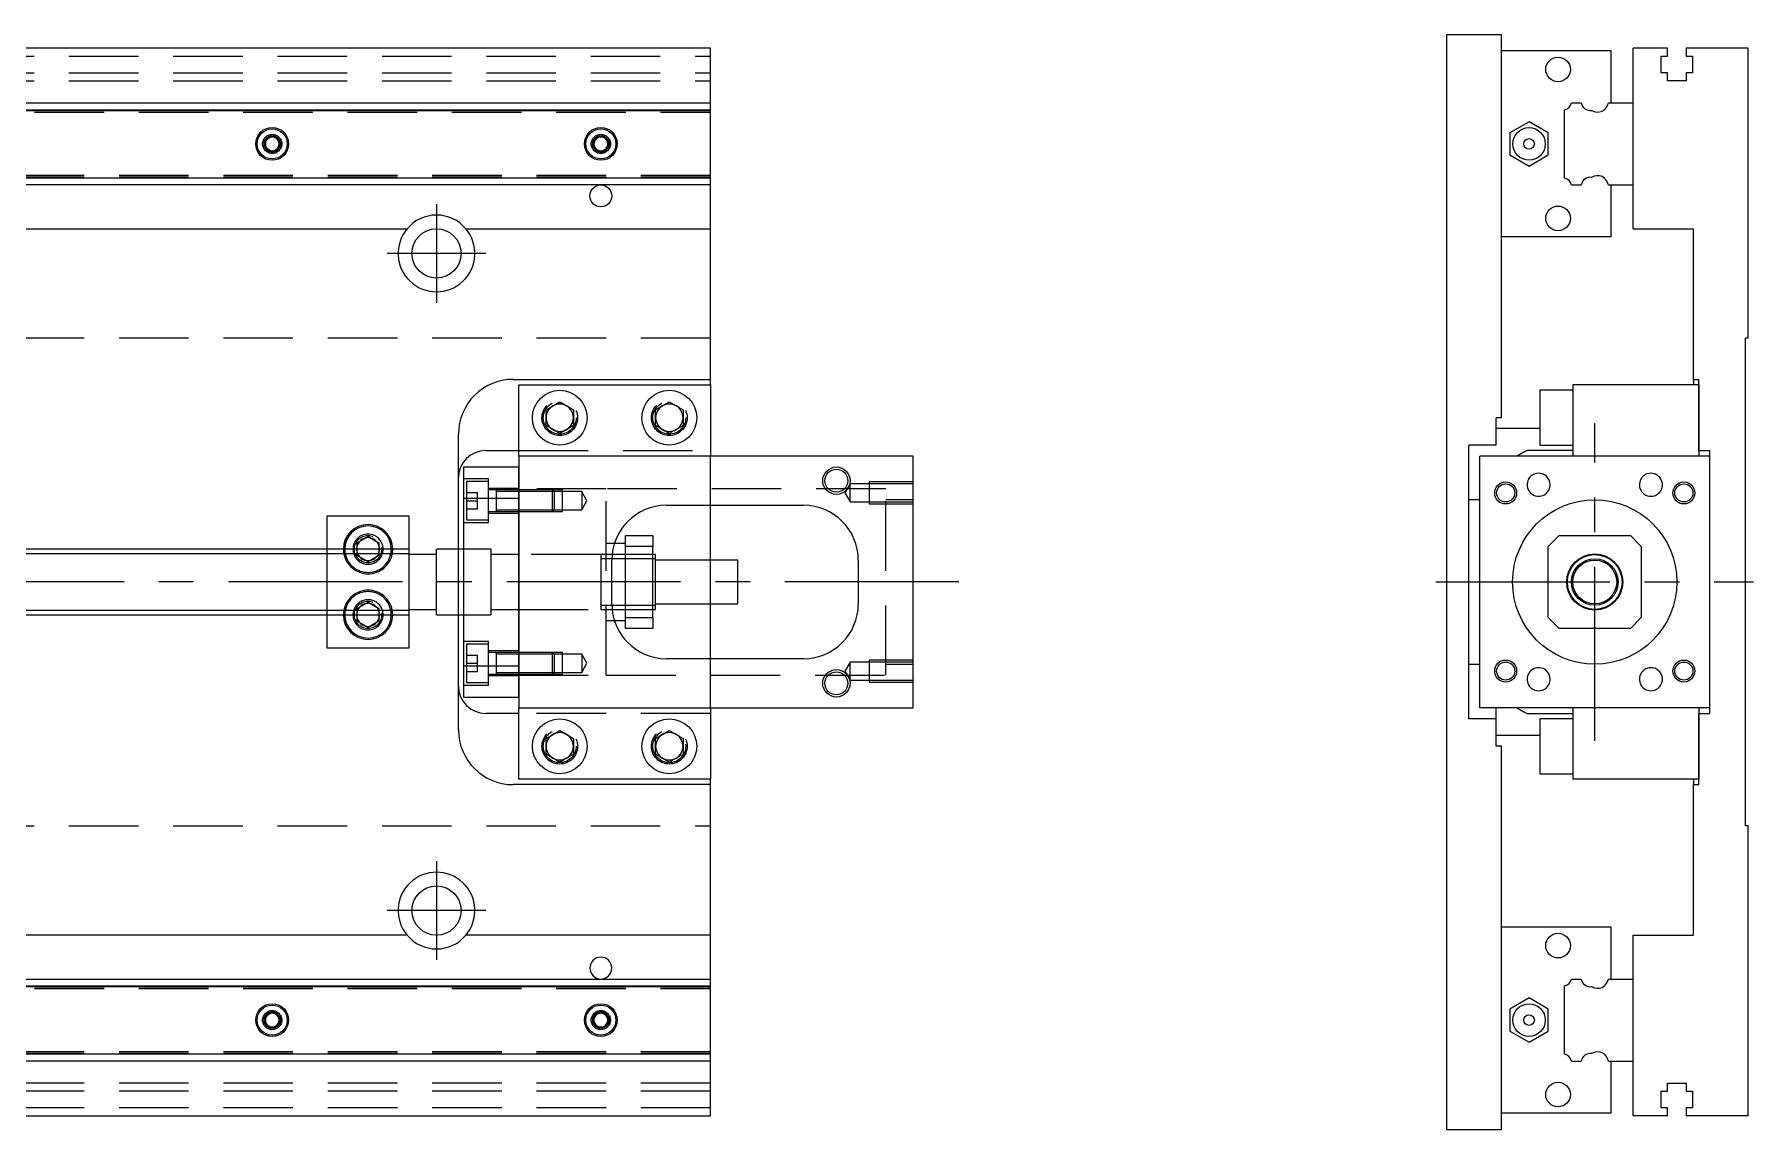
# Model space of a CAD drawing. Extents: x -8 to 650, y -296 to 102.
# Drawn here: x 336.6 to 650.4, y -100 to 100 of the extents above; entities that cross this region are included whole.
import ezdxf

# ---------------------------------------------------------------- set-up
doc = ezdxf.new("R2010")
doc.units = 0
doc.linetypes.add('CENTER', pattern=[50.8, 31.75, -6.35, 6.35, -6.35])
doc.linetypes.add('DASHED', pattern=[19.05, 12.7, -6.35])
doc.layers.get('0').update_dxf_attribs({"linetype": 'CONTINUOUS'})
doc.layers.add('CENTER', color=1, linetype='CENTER')

msp = doc.modelspace()

# ---------------------------------------------------------------- linework, layer by layer
at = {"color": 7, "linetype": 'CONTINUOUS'}
for p, q in [((460, 97.5), (330, 97.5)), ((460, 87.5), (460, 97.5)), ((594.45, -100), (594.45, 100)), ((594.45, 100), (604.45, 100)), ((604.45, 30), (604.45, 100)), ((628.45, 87.5), (628.45, 97.5)), ((634.75, 97.5), (628.45, 97.5)), ((634.75, 96), (634.75, 97.5)), ((638.15, 97.5), (638.15, 96)), ((649.45, 97.5), (638.15, 97.5)), ((649.45, 44.5), (649.45, 97.5)), ((624.45, 97), (604.45, 97)), ((624.45, 87.5), (624.45, 97)), ((633.6, 96), (634.75, 96)), ((633.6, 93), (633.6, 96)), ((638.15, 96), (639.3, 96)), ((639.3, 96), (639.3, 93)), ((634.75, 93), (633.6, 93)), ((634.75, 91.5), (634.75, 93)), ((638.15, 91.5), (634.75, 91.5)), ((638.15, 93), (638.15, 91.5)), ((639.3, 93), (638.15, 93)), ((330, 87.5), (460, 87.5)), ((330, 86.247728), (460, 86.247728)), ((460, 86.247728), (460, 87.5)), ((460, 73.752272), (460, 86.247728)), ((615.95, 73.752272), (615.95, 86.247728)), ((617.202272, 87.5), (618.97668, 87.5)), ((623.927372, 87.5), (628.45, 87.5)), ((628.45, 72.5), (628.45, 87.5)), ((628.45, 72.5), (628.45, 87.5)), ((605.94996, 82.020726), (605.949959, 77.979274)), ((609.44996, 84.041452), (605.94996, 82.020726)), ((612.949959, 82.020726), (609.44996, 84.041452)), ((612.949959, 77.979274), (612.949959, 82.020726)), ((378.75, 80.721688), (380, 81.443376)), ((378.75, 79.278312), (378.75, 80.721688)), ((380, 78.556624), (378.75, 79.278312)), ((380, 81.443376), (381.25, 80.721688)), ((381.25, 79.278312), (380, 78.556624)), ((381.25, 80.721688), (381.25, 79.278312)), ((438.75, 80.721688), (440, 81.443376)), ((438.75, 79.278312), (438.75, 80.721688)), ((440, 78.556624), (438.75, 79.278312)), ((440, 81.443376), (441.25, 80.721688)), ((441.25, 79.278312), (440, 78.556624)), ((441.25, 80.721688), (441.25, 79.278312)), ((605.949959, 77.979274), (609.44996, 75.958548)), ((609.44996, 75.958548), (612.949959, 77.979274)), ((460, 73.752272), (330, 73.752272)), ((460, 72.5), (330, 72.5)), ((460, 72.5), (460, 73.752272)), ((460, 64.5), (460, 72.5)), ((617.202272, 72.5), (618.97668, 72.5)), ((623.927372, 72.5), (628.45, 72.5)), ((624.45, 63), (624.45, 72.5)), ((628.45, 64.5), (628.45, 72.5)), ((330, 64.5), (404.638098, 64.5)), ((415.361902, 64.5), (460, 64.5)), ((460, 37), (460, 64.5)), ((624.45, 63), (604.45, 63)), ((628.45, 64.5), (639.45, 64.5)), ((639.45, 37), (639.45, 64.5)), ((649.45, 44.5), (648.95, 44.5)), ((648.95, -44.5), (648.95, 44.5)), ((424, 37), (460, 37)), ((425, 36), (460, 36)), ((425, 23), (425, 36)), ((460, 36), (460, 37)), ((460, 36), (460, 23)), ((611.45, 35), (611.45, 30)), ((617.45, 35), (611.45, 35)), ((640.45, 36), (617.45, 36)), ((617.45, 36), (617.45, 23)), ((639.45, 37), (640.45, 37)), ((639.45, 37), (639.45, 36)), ((640.45, 36), (640.45, 37)), ((640.45, 36), (640.45, 24)), ((640.45, 24), (640.45, 36)), ((430, 31.443376), (432.5, 32.886752)), ((430, 28.556624), (430, 31.443376)), ((432.5, 32.886752), (435, 31.443376)), ((435, 31.443376), (435, 28.556624)), ((450, 31.443376), (452.5, 32.886752)), ((450, 28.556624), (450, 31.443376)), ((452.5, 32.886752), (455, 31.443376)), ((455, 31.443376), (455, 28.556624)), ((432.5, 27.113248), (430, 28.556624)), ((435, 28.556624), (432.5, 27.113248)), ((452.5, 27.113248), (450, 28.556624)), ((455, 28.556624), (452.5, 27.113248)), ((604.45, 30), (603.45, 30)), ((603.45, 25), (603.45, 30)), ((611.45, 30), (611.45, 25)), ((414, 6), (414, 27)), ((611.45, 28), (603.45, 28)), ((419, 24), (425, 24)), ((425, 23), (425, 15.32971)), ((497, 23), (425, 23)), ((497, -23), (497, 23)), ((603.45, 25), (598.45, 25)), ((598.45, -25), (598.45, 25)), ((600.45, -23), (600.45, 23)), ((642.45, 23), (600.45, 23)), ((617.45, 24), (609.080684, 24)), ((611.45, 25), (617.45, 25)), ((640.45, 24), (640.45, 23)), ((640.45, 24), (642.45, 24)), ((642.45, 23), (642.45, 24)), ((642.45, -23), (642.45, 23)), ((415, 21), (425, 21)), ((415, 15.32971), (415, 21)), ((415, -15.32971), (415, 15.32971)), ((415, 15.32971), (425, 15.32971)), ((425, 15.32971), (425, -15.32971)), ((425, -15.32971), (425, 15.32971)), ((452, 14), (477, 14)), ((460, 4), (460, 14)), ((600.45, 15), (598.45, 15)), ((405, 12), (390, 12)), ((390, 12), (390, 6)), ((405, 6), (405, 12)), ((395.5, 7.1547), (397.5, 8.309402)), ((395.5, 6), (395.5, 7.1547)), ((397.5, 8.309402), (399.5, 7.1547)), ((399.5, 7.1547), (399.5, 6)), ((444.5, 7), (442.460608, 7)), ((444.5, 8.5), (449.5, 8.5)), ((444.5, 6.5), (444.5, 8.5)), ((444.5, -6.5), (444.5, 6.5)), ((449.5, 6.5), (444.5, 6.5)), ((449.5, 8.5), (449.5, 6.5)), ((449.5, -6.5), (449.5, 6.5)), ((614.95, 8.5), (612.95, 6.5)), ((612.95, -6.5), (612.95, 6.5)), ((614.95, 8.5), (627.95, 8.5)), ((629.95, 6.5), (627.95, 8.5)), ((629.95, 6.5), (629.95, -6.5)), ((405, 6), (330, 6)), ((405, -6), (405, 6)), ((410, 5), (405, 5)), ((410, -6), (410, 6)), ((415, 6), (410, 6)), ((442, -4), (442, 4)), ((444.5, 4.25), (442.003126, 4.25)), ((449.5, 4.25), (444.5, 4.25)), ((450, 5), (449.5, 5)), ((450, 4.25), (449.5, 4.25)), ((450, -5), (450, 5)), ((465, 4), (450, 4)), ((465, -4), (465, 4)), ((487, 4), (487, -4)), ((330, -6), (405, -6)), ((390, -6), (390, -12)), ((395.5, -7.1547), (395.5, -6)), ((399.5, -6), (399.5, -7.1547)), ((405, -5), (410, -5)), ((405, -12), (405, -6)), ((410, -6), (415, -6)), ((414, -27), (414, -6)), ((442.003126, -4.25), (444.5, -4.25)), ((444.5, -4.25), (449.5, -4.25)), ((449.5, -4.25), (450, -4.25)), ((449.5, -5), (450, -5)), ((450, -4), (465, -4)), ((460, -14), (460, -4)), ((397.5, -8.309402), (395.5, -7.1547)), ((399.5, -7.1547), (397.5, -8.309402)), ((442.460608, -7), (444.5, -7)), ((444.5, -6.5), (449.5, -6.5)), ((444.5, -8.5), (444.5, -6.5)), ((449.5, -8.5), (444.5, -8.5)), ((449.5, -6.5), (449.5, -8.5)), ((612.95, -6.5), (614.95, -8.5)), ((627.95, -8.5), (614.95, -8.5)), ((627.95, -8.5), (629.95, -6.5)), ((390, -12), (405, -12)), ((415, -15.32971), (425, -15.32971)), ((415, -21), (415, -15.32971)), ((425, -15.32971), (425, -23)), ((477, -14), (452, -14)), ((598.45, -15), (600.45, -15)), ((415, -21), (425, -21)), ((425, -24), (419, -24)), ((425, -23), (497, -23)), ((425, -36), (425, -23)), ((460, -23), (460, -36)), ((603.45, -25), (598.45, -25)), ((642.45, -23), (600.45, -23)), ((603.45, -25), (603.45, -23)), ((603.45, -30), (603.45, -25)), ((609.080684, -24), (617.45, -24)), ((611.45, -25), (611.45, -30)), ((617.45, -25), (611.45, -25)), ((617.45, -23), (617.45, -36)), ((640.45, -23), (640.45, -24)), ((640.45, -24), (640.45, -36)), ((640.45, -36), (640.45, -24)), ((640.45, -24), (642.45, -24)), ((642.45, -24), (642.45, -23)), ((430, -28.556624), (432.5, -27.113248)), ((432.5, -27.113248), (435, -28.556624)), ((450, -28.556624), (452.5, -27.113248)), ((452.5, -27.113248), (455, -28.556624)), ((611.45, -28), (603.45, -28)), ((430, -31.443376), (430, -28.556624)), ((435, -28.556624), (435, -31.443376)), ((450, -31.443376), (450, -28.556624)), ((455, -28.556624), (455, -31.443376)), ((604.45, -30), (603.45, -30)), ((604.45, -100), (604.45, -30)), ((611.45, -30), (611.45, -35)), ((432.5, -32.886752), (430, -31.443376)), ((435, -31.443376), (432.5, -32.886752)), ((452.5, -32.886752), (450, -31.443376)), ((455, -31.443376), (452.5, -32.886752)), ((460, -37), (424, -37)), ((460, -36), (425, -36)), ((460, -37), (460, -36)), ((460, -64.5), (460, -37)), ((611.45, -35), (617.45, -35)), ((640.45, -36), (617.45, -36)), ((639.45, -36), (639.45, -37)), ((639.45, -64.5), (639.45, -37)), ((639.45, -37), (640.45, -37)), ((640.45, -37), (640.45, -36)), ((649.45, -44.5), (648.95, -44.5)), ((649.45, -97.5), (649.45, -44.5)), ((404.638098, -64.5), (330, -64.5)), ((460, -64.5), (415.361902, -64.5)), ((460, -72.5), (460, -64.5)), ((624.45, -63), (604.45, -63)), ((624.45, -72.5), (624.45, -63)), ((628.45, -72.5), (628.45, -64.5)), ((628.45, -64.5), (639.45, -64.5)), ((330, -72.5), (460, -72.5)), ((330, -73.752272), (460, -73.752272)), ((460, -73.752272), (460, -72.5)), ((460, -86.247728), (460, -73.752272)), ((615.95, -86.247728), (615.95, -73.752272)), ((617.202272, -72.5), (618.97668, -72.5)), ((623.927372, -72.5), (628.45, -72.5)), ((628.45, -87.5), (628.45, -72.5)), ((628.45, -87.5), (628.45, -72.5)), ((605.94996, -77.979274), (605.949959, -82.020726)), ((609.44996, -75.958548), (605.94996, -77.979274)), ((612.949959, -77.979274), (609.44996, -75.958548)), ((612.949959, -82.020726), (612.949959, -77.979274)), ((378.75, -79.278312), (380, -78.556624)), ((378.75, -80.721688), (378.75, -79.278312)), ((380, -81.443376), (378.75, -80.721688)), ((380, -78.556624), (381.25, -79.278312)), ((381.25, -80.721688), (380, -81.443376)), ((381.25, -79.278312), (381.25, -80.721688)), ((438.75, -79.278312), (440, -78.556624)), ((438.75, -80.721688), (438.75, -79.278312)), ((440, -81.443376), (438.75, -80.721688)), ((440, -78.556624), (441.25, -79.278312)), ((441.25, -80.721688), (440, -81.443376)), ((441.25, -79.278312), (441.25, -80.721688)), ((605.949959, -82.020726), (609.44996, -84.041452)), ((609.44996, -84.041452), (612.949959, -82.020726)), ((460, -86.247728), (330, -86.247728)), ((460, -87.5), (330, -87.5)), ((460, -87.5), (460, -86.247728)), ((460, -97.5), (460, -87.5)), ((617.202272, -87.5), (618.97668, -87.5)), ((623.927372, -87.5), (628.45, -87.5)), ((624.45, -97), (624.45, -87.5)), ((628.45, -97.5), (628.45, -87.5)), ((633.6, -93), (634.75, -93)), ((633.6, -96), (633.6, -93)), ((634.75, -91.5), (638.15, -91.5)), ((634.75, -93), (634.75, -91.5)), ((638.15, -91.5), (638.15, -93)), ((638.15, -93), (639.3, -93)), ((639.3, -93), (639.3, -96)), ((624.45, -97), (604.45, -97)), ((634.75, -96), (633.6, -96)), ((634.75, -97.5), (634.75, -96)), ((638.15, -96), (638.15, -97.5)), ((639.3, -96), (638.15, -96)), ((330, -97.5), (460, -97.5)), ((594.45, -100), (604.45, -100)), ((634.75, -97.5), (628.45, -97.5)), ((649.45, -97.5), (638.15, -97.5))]:
    msp.add_line(p, q, dxfattribs=at)
at = {"color": 3, "linetype": 'DASHED'}
for p, q in [((0, 96), (460, 96)), ((0, 93), (460, 93)), ((0, 91.5), (460, 91.5)), ((298.5, 86.1), (460, 86.1)), ((298.5, 85.8), (460, 85.8)), ((330, 86.1147), (460, 86.1147)), ((381.477374, 80.25955), (381.5, 80)), ((441.477374, 80.25955), (441.5, 80)), ((460, 74.2), (298.5, 74.2)), ((460, 73.9), (298.5, 73.9)), ((460, 73.8853), (330, 73.8853)), ((460, 44.5), (0, 44.5)), ((429.5, 30), (429.520026, 30.346056)), ((449.5, 30), (449.520026, 30.346056)), ((425, 24), (460, 24)), ((460, 14), (460, 23)), ((419.5, 18.849242), (415, 18.849242)), ((419.5, 10.849242), (419.5, 18.849242)), ((425, 15.32971), (425, 21)), ((415.5, 18.349242), (415.5, 11.349242)), ((419.5, 18.349242), (415.5, 18.349242)), ((415.5, 16.349242), (417.5, 16.349242)), ((417.5, 14.849242), (417.5, 16.349242)), ((425, 17.099242), (419.5, 17.099242)), ((420.9, 16.849242), (419.5, 16.849242)), ((420.9, 16.849242), (420.895, 16.849242)), ((420.9, 16.849248), (420.9, 12.849238)), ((420.9, 16.849248), (420.9, 12.849238)), ((420.9, 16.849242), (420.9, 16.63278)), ((425, 16.849242), (420.9, 16.849242)), ((420.905, 16.849242), (420.9, 16.849242)), ((420.9, 16.63278), (420.9, 13.065704)), ((425, 16.499242), (420.9, 16.499242)), ((441, 17), (425, 17)), ((431.15, 16.849242), (425, 16.849242)), ((431.150006, 16.849238), (425, 16.849238)), ((431.5, 16.499242), (425, 16.499242)), ((431.15, 12.849242), (431.15, 16.849242)), ((431.5, 16.499242), (431.15, 16.849242)), ((433, 16.849238), (431.150006, 16.849238)), ((431.5, 16.499242), (431.5, 13.199242)), ((433, 16.499242), (431.5, 16.499242)), ((433, 12.849248), (433, 16.849238)), ((436.5, 16.499242), (433, 16.499242)), ((436.5, 16.499242), (436.5, 13.199242)), ((437.452628, 14.849242), (436.5, 16.499242)), ((441, -17), (441, 17)), ((492, 17), (441, 17)), ((485.5, 17.913456), (484.547372, 16.263456)), ((484.547372, 16.263456), (485.5, 14.613456)), ((485.5, 14.613456), (485.5, 17.913456)), ((489, 17.913456), (485.5, 17.913456)), ((489, 18.26345), (489, 14.26346)), ((497, 18.26345), (489, 18.26345)), ((497, 17.913456), (489, 17.913456)), ((492, -17), (492, 17)), ((415.5, 14.849242), (417.5, 14.849242)), ((415.5, 13.349242), (417.5, 13.349242)), ((417.5, 13.349242), (417.5, 14.849242)), ((419.5, 12.849242), (420.9, 12.849242)), ((419.5, 12.599242), (425, 12.599242)), ((420.895, 12.849242), (420.9, 12.849242)), ((420.9, 13.199242), (425, 13.199242)), ((420.9, 13.065704), (420.9, 12.849242)), ((420.9, 12.849242), (425, 12.849242)), ((420.9, 12.849242), (420.905, 12.849242)), ((425, 13.199242), (431.5, 13.199242)), ((425, 12.849248), (431.150006, 12.849248)), ((425, 12.849242), (431.15, 12.849242)), ((431.15, 12.849242), (431.5, 13.199242)), ((431.150006, 12.849248), (433, 12.849248)), ((431.5, 13.199242), (433, 13.199242)), ((433, 13.199242), (436.5, 13.199242)), ((436.5, 13.199242), (437.452628, 14.849242)), ((485.5, 14.613456), (489, 14.613456)), ((489, 14.613456), (497, 14.613456)), ((489, 14.26346), (497, 14.26346)), ((497, 15), (492, 15)), ((415, 10.849242), (419.5, 10.849242)), ((415.5, 11.349242), (419.5, 11.349242)), ((399.983582, 6.286038), (400, 6)), ((442.460608, 7), (441, 7)), ((390, 6), (390, -6)), ((395.5, 4.8453), (395.5, 6)), ((397.5, 3.690598), (395.5, 4.8453)), ((399.5, 4.8453), (397.5, 3.690598)), ((399.5, 6), (399.5, 4.8453)), ((414, -6), (414, 6)), ((420, 6), (415, 6)), ((420, -6), (420, 6)), ((425, 5), (420, 5)), ((440, 5), (425, 5)), ((440, 5), (439.995, 5)), ((440, 5.000006), (440, -5.000006)), ((440, 5), (440, 4.435078)), ((441, 5), (440, 5)), ((440.005, 5), (440, 5)), ((440, 4.435078), (440, -4.43509)), ((441, 4.25), (440, 4.25)), ((442.050126, 5), (441, 5)), ((442.003126, 4.25), (441, 4.25)), ((444.5, 5), (442.050126, 5)), ((449.5, 5), (444.5, 5)), ((460, -4), (460, 4)), ((395.5, -4.8453), (397.5, -3.690598)), ((395.5, -6), (395.5, -4.8453)), ((397.5, -3.690598), (399.5, -4.8453)), ((399.5, -4.8453), (399.5, -6)), ((399.983582, -5.713962), (400, -6)), ((415, -6), (420, -6)), ((420, -5), (425, -5)), ((425, -5), (440, -5)), ((439.995, -5), (440, -5)), ((440, -4.25), (441, -4.25)), ((440, -4.43509), (440, -4.998998)), ((440, -4.998998), (440, -5)), ((440, -5), (441, -5)), ((440, -5), (440.005, -5)), ((441, -4.25), (442.003126, -4.25)), ((441, -5), (442.050126, -5)), ((442.050126, -5), (444.5, -5)), ((444.5, -5), (449.5, -5)), ((441, -7), (442.460608, -7)), ((419.5, -10.849242), (415, -10.849242)), ((415.5, -11.349242), (415.5, -18.349242)), ((419.5, -11.349242), (415.5, -11.349242)), ((419.5, -18.849242), (419.5, -10.849242)), ((415.5, -13.349242), (417.5, -13.349242)), ((415.5, -14.849242), (417.5, -14.849242)), ((417.5, -14.849242), (417.5, -13.349242)), ((417.5, -16.349242), (417.5, -14.849242)), ((425, -12.599242), (419.5, -12.599242)), ((420.9, -12.849242), (419.5, -12.849242)), ((420.9, -12.849242), (420.895, -12.849242)), ((420.9, -12.849238), (420.9, -16.849248)), ((420.9, -12.849242), (420.9, -13.065704)), ((425, -12.849242), (420.9, -12.849242)), ((420.905, -12.849242), (420.9, -12.849242)), ((420.9, -13.065704), (420.9, -16.63278)), ((425, -13.199242), (420.9, -13.199242)), ((431.15, -12.849242), (425, -12.849242)), ((431.150006, -12.849248), (425, -12.849248)), ((431.5, -13.199242), (425, -13.199242)), ((425, -21), (425, -15.32971)), ((431.15, -16.849242), (431.15, -12.849242)), ((431.5, -13.199242), (431.15, -12.849242)), ((433, -12.849248), (431.150006, -12.849248)), ((431.5, -13.199242), (431.5, -16.499242)), ((433, -13.199242), (431.5, -13.199242)), ((433, -16.849238), (433, -12.849248)), ((436.5, -13.199242), (433, -13.199242)), ((436.5, -13.199242), (436.5, -16.499242)), ((437.452628, -14.849242), (436.5, -13.199242)), ((436.5, -16.499242), (437.452628, -14.849242)), ((460, -23), (460, -14)), ((485.5, -14.613456), (484.547372, -16.263456)), ((485.5, -17.913456), (485.5, -14.613456)), ((489, -14.613456), (485.5, -14.613456)), ((489, -14.26346), (489, -18.26345)), ((497, -14.26346), (489, -14.26346)), ((497, -14.613456), (489, -14.613456)), ((492, -15), (497, -15)), ((415.5, -16.349242), (417.5, -16.349242)), ((415.5, -18.349242), (419.5, -18.349242)), ((419.5, -16.849242), (420.9, -16.849242)), ((419.5, -17.099242), (425, -17.099242)), ((420.895, -16.849242), (420.9, -16.849242)), ((420.9, -16.499242), (425, -16.499242)), ((420.9, -16.63278), (420.9, -16.849242)), ((420.9, -16.849242), (425, -16.849242)), ((420.9, -16.849242), (420.905, -16.849242)), ((425, -16.499242), (431.5, -16.499242)), ((425, -16.849238), (431.150006, -16.849238)), ((425, -16.849242), (431.15, -16.849242)), ((425, -17), (441, -17)), ((431.15, -16.849242), (431.5, -16.499242)), ((431.150006, -16.849238), (433, -16.849238)), ((431.5, -16.499242), (433, -16.499242)), ((433, -16.499242), (436.5, -16.499242)), ((441, -17), (492, -17)), ((484.547372, -16.263456), (485.5, -17.913456)), ((485.5, -17.913456), (489, -17.913456)), ((489, -17.913456), (497, -17.913456)), ((489, -18.26345), (497, -18.26345)), ((415, -18.849242), (419.5, -18.849242)), ((460, -24), (425, -24)), ((429.5, -30), (429.520026, -29.653944)), ((455.477798, -29.635694), (455.5, -30)), ((0, -44.5), (460, -44.5)), ((298.5, -73.9), (460, -73.9)), ((298.5, -74.2), (460, -74.2)), ((330, -73.8853), (460, -73.8853)), ((381.477374, -79.74045), (381.5, -80)), ((441.477374, -79.74045), (441.5, -80)), ((460, -85.8), (298.5, -85.8)), ((460, -86.1), (298.5, -86.1)), ((460, -86.1147), (330, -86.1147)), ((460, -91.5), (0, -91.5)), ((460, -93), (0, -93)), ((460, -96), (0, -96))]:
    msp.add_line(p, q, dxfattribs=at)
at = {"color": 3, "linetype": 'CONTINUOUS'}
for p, q in [((405, 5.125), (330, 5.125)), ((330, -5.125), (405, -5.125))]:
    msp.add_line(p, q, dxfattribs=at)
at = {"color": 7, "linetype": 'CONTINUOUS'}
for centre, radius in [((614.749959, 93.6), 2.25), ((380, 80), 3), ((380, 80), 2.75), ((440, 80), 3), ((440, 80), 2.75), ((609.44996, 80), 2.97), ((609.44996, 80), 0.97), ((440, 70.5), 2), ((614.749959, 66.4), 2.25), ((410, 60), 4.5), ((432.5, 30), 5), ((452.5, 30), 5), ((483, 18.5), 2.1), ((605.186544, 16.263456), 1.65), ((637.713456, 16.263456), 1.65), ((621.45, 0), 15), ((621.45, 0), 5.125), ((621.45, 0), 5), ((621.45, 0), 4.25), ((621.45, 0), 4), ((605.186544, -16.263456), 1.65), ((637.713456, -16.263456), 1.65), ((483, -18.5), 2.1), ((432.5, -30), 5), ((452.5, -30), 5), ((410, -60), 4.5), ((614.749959, -66.4), 2.25), ((380, -80), 3), ((380, -80), 2.75), ((440, -80), 3), ((440, -80), 2.75), ((609.44996, -80), 2.97), ((609.44996, -80), 0.97), ((614.749959, -93.6), 2.25)]:
    msp.add_circle(centre, radius, dxfattribs=at)
at = {"color": 3, "linetype": 'DASHED'}
for centre, radius in [((380, 80), 1.75), ((440, 80), 1.75), ((380, 80), 1.5), ((440, 80), 1.5), ((432.5, 30), 3.25), ((432.5, 30), 3), ((452.5, 30), 3.25), ((452.5, 30), 3), ((397.5, 6), 2.5), ((397.5, -6), 2.5), ((432.5, -30), 3.25), ((432.5, -30), 3), ((452.5, -30), 3.25), ((452.5, -30), 3), ((380, -80), 1.75), ((440, -80), 1.75), ((380, -80), 1.5), ((440, -80), 1.5)]:
    msp.add_circle(centre, radius, dxfattribs=at)
at = {"color": 3, "linetype": 'CONTINUOUS'}
for centre, radius in [((483, 18.5), 2.5), ((605.186544, 16.263456), 2), ((637.713456, 16.263456), 2), ((605.186544, -16.263456), 2), ((637.713456, -16.263456), 2), ((483, -18.5), 2.5)]:
    msp.add_circle(centre, radius, dxfattribs=at)
at = {"color": 7, "linetype": 'CONTINUOUS'}
for centre, radius, start, end in [((615.55, 87.9), 1.7, 283.608961, 346.391039), ((620.65, 87.8), 1.7, 190.164249, 277.540197), ((621.95, 87.8), 2, 237.42103, 351.373073), ((380, 80), 1.25, 120, 180), ((380, 80), 1.25, 180, 240), ((380, 80), 1.25, 60, 120), ((380, 80), 1.25, 240, 300), ((380, 80), 1.25, 0, 60), ((380, 80), 1.25, 300, 0), ((440, 80), 1.25, 120, 180), ((440, 80), 1.25, 180, 240), ((440, 80), 1.25, 60, 120), ((440, 80), 1.25, 240, 300), ((440, 80), 1.25, 0, 60), ((440, 80), 1.25, 300, 0), ((615.55, 72.1), 1.7, 13.608961, 76.391039), ((620.65, 72.2), 1.7, 82.459803, 169.835751), ((621.95, 72.2), 2, 8.626927, 122.57897), ((410, 60), 7, 40.005201, 139.994799), ((410, 60), 7, 139.994799, 40.005201), ((424, 27), 10, 90, 180), ((432.5, 30), 2.5, 120, 180), ((432.5, 30), 2.5, 60, 120), ((432.5, 30), 2.5, 0, 60), ((452.5, 30), 2.5, 120, 180), ((452.5, 30), 2.5, 60, 120), ((452.5, 30), 2.5, 0, 60), ((432.5, 30), 2.5, 180, 240), ((432.5, 30), 2.5, 300, 0), ((452.5, 30), 2.5, 180, 240), ((452.5, 30), 2.5, 300, 0), ((432.5, 30), 2.5, 240, 300), ((452.5, 30), 2.5, 240, 300), ((419, 19), 5, 90, 180), ((621.45, 0), 27, 117.266044, 121.586338), ((611.2, 17.75352), 2.1, 132.24721, 167.75279), ((611.2, 17.75352), 2.1, 110.924832, 132.24721), ((611.2, 17.75352), 2.1, 107.75279, 110.924832), ((611.2, 17.75352), 2.1, 72.24721, 107.75279), ((611.2, 17.75352), 2.1, 47.75279, 72.24721), ((611.2, 17.75352), 2.1, 12.24721, 47.75279), ((631.7, 17.75352), 2.1, 132.24721, 167.75279), ((631.7, 17.75352), 2.1, 107.75279, 132.24721), ((631.7, 17.75352), 2.1, 72.24721, 107.75279), ((631.7, 17.75352), 2.1, 47.75279, 72.24721), ((631.7, 17.75352), 2.1, 12.24721, 47.75279), ((611.2, 17.75352), 2.1, 167.75279, 180), ((611.2, 17.75352), 2.1, 180, 12.24721), ((631.7, 17.75352), 2.1, 167.75279, 180), ((631.7, 17.75352), 2.1, 180, 252.24721), ((631.7, 17.75352), 2.1, 252.24721, 287.75279), ((631.7, 17.75352), 2.1, 287.75279, 309.893783), ((631.7, 17.75352), 2.1, 309.893783, 312.24721), ((631.7, 17.75352), 2.1, 312.24721, 345.563947), ((631.7, 17.75352), 2.1, 345.563947, 347.75279), ((631.7, 17.75352), 2.1, 347.75279, 12.24721), ((452, 4), 10, 90, 180), ((477, 4), 10, 0, 90), ((397.5, 6), 4.5, 0, 180), ((397.5, 6), 4.25, 0, 180), ((397.5, 6), 2.1, 162.24721, 180), ((397.5, 6), 2.1, 137.75279, 162.24721), ((397.5, 6), 2.1, 102.24721, 137.75279), ((397.5, 6), 2.1, 77.75279, 102.24721), ((397.5, 6), 2.1, 42.24721, 77.75279), ((397.5, 6), 2.1, 17.75279, 42.24721), ((397.5, 6), 2.1, 0, 17.75279), ((397.5, 6), 2.1, 180, 197.75279), ((397.5, 6), 2.1, 197.75279, 342.24721), ((397.5, 6), 2.1, 342.24721, 0), ((397.5, -6), 4.5, 180, 0), ((397.5, -6), 4.25, 180, 0), ((397.5, -6), 2.1, 162.24721, 180), ((397.5, -6), 2.1, 180, 197.75279), ((397.5, -6), 2.1, 17.75279, 162.24721), ((397.5, -6), 2.1, 0, 17.75279), ((397.5, -6), 2.1, 342.24721, 0), ((452, -4), 10, 180, 270), ((477, -4), 10, 270, 0), ((397.5, -6), 2.1, 197.75279, 222.24721), ((397.5, -6), 2.1, 222.24721, 257.75279), ((397.5, -6), 2.1, 257.75279, 282.24721), ((397.5, -6), 2.1, 282.24721, 317.75279), ((397.5, -6), 2.1, 317.75279, 342.24721), ((611.2, -17.75352), 2.1, 347.75279, 180), ((631.7, -17.75352), 2.1, 72.24721, 107.75279), ((611.2, -17.75352), 2.1, 180, 192.24721), ((611.2, -17.75352), 2.1, 192.24721, 227.75279), ((611.2, -17.75352), 2.1, 312.24721, 347.75279), ((631.7, -17.75352), 2.1, 107.75279, 180), ((631.7, -17.75352), 2.1, 180, 192.24721), ((631.7, -17.75352), 2.1, 192.24721, 227.75279), ((631.7, -17.75352), 2.1, 50.106217, 72.24721), ((631.7, -17.75352), 2.1, 47.75279, 50.106217), ((631.7, -17.75352), 2.1, 14.436053, 47.75279), ((631.7, -17.75352), 2.1, 312.24721, 347.75279), ((631.7, -17.75352), 2.1, 12.24721, 14.436053), ((631.7, -17.75352), 2.1, 347.75279, 12.24721), ((419, -19), 5, 180, 270), ((611.2, -17.75352), 2.1, 227.75279, 249.075168), ((611.2, -17.75352), 2.1, 249.075168, 252.24721), ((611.2, -17.75352), 2.1, 252.24721, 287.75279), ((611.2, -17.75352), 2.1, 287.75279, 312.24721), ((631.7, -17.75352), 2.1, 227.75279, 252.24721), ((631.7, -17.75352), 2.1, 252.24721, 287.75279), ((631.7, -17.75352), 2.1, 287.75279, 312.24721), ((621.45, 0), 27, 238.413662, 242.733956), ((424, -27), 10, 180, 270), ((432.5, -30), 2.5, 120, 180), ((432.5, -30), 2.5, 60, 120), ((432.5, -30), 2.5, 0, 60), ((452.5, -30), 2.5, 120, 180), ((452.5, -30), 2.5, 60, 120), ((452.5, -30), 2.5, 0, 60), ((432.5, -30), 2.5, 180, 240), ((432.5, -30), 2.5, 300, 0), ((452.5, -30), 2.5, 180, 240), ((452.5, -30), 2.5, 300, 0), ((432.5, -30), 2.5, 240, 300), ((452.5, -30), 2.5, 240, 300), ((410, -60), 7, 319.994799, 220.005201), ((410, -60), 7, 220.005201, 319.994799), ((440, -70.5), 2, 90, 270), ((440, -70.5), 2, 270, 90), ((615.55, -72.1), 1.7, 283.608961, 346.391039), ((620.65, -72.2), 1.7, 190.164249, 277.540197), ((621.95, -72.2), 2, 237.42103, 351.373073), ((380, -80), 1.25, 120, 180), ((380, -80), 1.25, 180, 240), ((380, -80), 1.25, 60, 120), ((380, -80), 1.25, 240, 300), ((380, -80), 1.25, 0, 60), ((380, -80), 1.25, 300, 0), ((440, -80), 1.25, 120, 180), ((440, -80), 1.25, 180, 240), ((440, -80), 1.25, 60, 120), ((440, -80), 1.25, 240, 300), ((440, -80), 1.25, 0, 60), ((440, -80), 1.25, 300, 0), ((615.55, -87.9), 1.7, 13.608961, 76.391039), ((620.65, -87.8), 1.7, 82.459803, 169.835751), ((621.95, -87.8), 2, 8.626927, 122.57897)]:
    msp.add_arc(centre, radius, start, end, dxfattribs=at)
at = {"color": 3, "linetype": 'DASHED'}
for centre, radius, start, end in [((397.5, 6), 2.75, 0, 180), ((397.5, 6), 4.5, 180, 191.212271), ((397.5, 6), 4.5, 191.212271, 348.787729), ((397.5, 6), 4.25, 180, 191.881156), ((397.5, 6), 4.25, 191.881156, 348.118844), ((397.5, 6), 2.75, 180, 198.553005), ((397.5, 6), 2.75, 198.553005, 341.446995), ((397.5, 6), 2.75, 341.446995, 0), ((397.5, 6), 4.25, 348.118844, 0), ((397.5, 6), 4.5, 348.787729, 0), ((397.5, -6), 4.5, 11.212271, 168.787729), ((397.5, -6), 4.25, 11.881156, 168.118844), ((397.5, -6), 4.5, 168.787729, 180), ((397.5, -6), 4.25, 168.118844, 180), ((397.5, -6), 2.75, 161.446995, 180), ((397.5, -6), 2.75, 180, 0), ((397.5, -6), 2.75, 18.553005, 161.446995), ((397.5, -6), 2.75, 0, 18.553005), ((397.5, -6), 4.25, 0, 11.881156), ((397.5, -6), 4.5, 0, 11.212271)]:
    msp.add_arc(centre, radius, start, end, dxfattribs=at)
at = {"layer": 'CENTER', "color": 1, "linetype": 'CENTER'}
for p, q in [((410, 69), (410, 51)), ((419, 60), (401, 60)), ((621.45, -29), (621.45, 29)), ((505.361871, 0), (-8.32213, 0)), ((592.45, 0), (650.45, 0)), ((410, -51), (410, -69)), ((419, -60), (401, -60))]:
    msp.add_line(p, q, dxfattribs=at)

doc.saveas('drawing.dxf')
